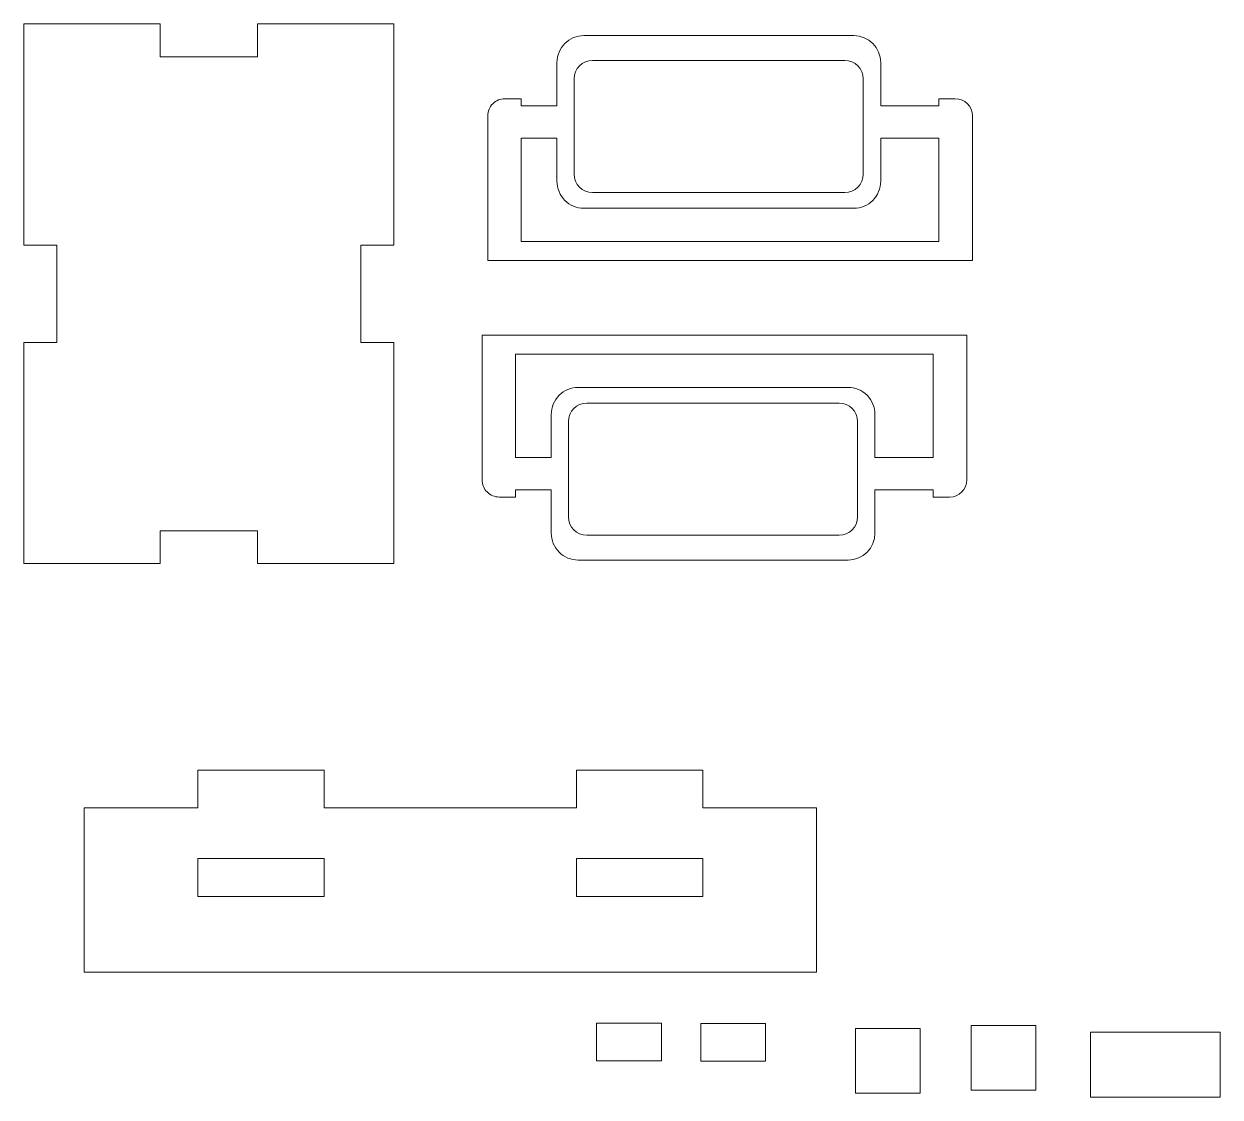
# Model space of a CAD drawing. Header units: centimetres. Extents: x -259 to 261, y 17 to 228.
# Drawn here: x -67.91 to -58.38, y 208.43 to 216.98 of the extents above; entities that cross this region are included whole.
import ezdxf

# ---------------------------------------------------------------- set-up
doc = ezdxf.new("R2010")
doc.units = ezdxf.units.CM
doc.header["$MEASUREMENT"] = 0
doc.layers.add('layer 1', color=7, linetype='Continuous')

msp = doc.modelspace()

# ---------------------------------------------------------------- linework, layer by layer
at = {"layer": 'layer 1', "color": 250, "lineweight": 9}
for points, knots in [([(-67.91033, 215.21671), (-67.91033, 215.21671), (-67.91033, 216.97971), (-67.91033, 216.97971), (-67.91033, 216.97971), (-67.91033, 216.97971), (-66.82326, 216.97971), (-66.82326, 216.97971), (-66.82326, 216.97971), (-66.82326, 216.97971), (-66.82326, 216.71741), (-66.82326, 216.71741), (-66.82326, 216.71741), (-66.82326, 216.71741), (-66.04926, 216.71741), (-66.04926, 216.71741), (-66.04926, 216.71741), (-66.04926, 216.71741), (-66.04926, 216.97971), (-66.04926, 216.97971), (-66.04926, 216.97971), (-66.04926, 216.97971), (-64.96219, 216.97971), (-64.96219, 216.97971), (-64.96219, 216.97971), (-64.96219, 216.97971), (-64.96219, 215.21671), (-64.96219, 215.21671), (-64.96219, 215.21671), (-64.96219, 215.21671), (-65.22449, 215.21671), (-65.22449, 215.21671), (-65.22449, 215.21671), (-65.22449, 215.21671), (-65.22449, 214.44271), (-65.22449, 214.44271), (-65.22449, 214.44271), (-65.22449, 214.44271), (-64.96219, 214.44271), (-64.96219, 214.44271), (-64.96219, 214.44271), (-64.96219, 214.44271), (-64.96219, 212.67971), (-64.96219, 212.67971), (-64.96219, 212.67971), (-64.96219, 212.67971), (-66.04926, 212.67971), (-66.04926, 212.67971), (-66.04926, 212.67971), (-66.04926, 212.67971), (-66.04926, 212.94201), (-66.04926, 212.94201), (-66.04926, 212.94201), (-66.04926, 212.94201), (-66.82326, 212.94201), (-66.82326, 212.94201), (-66.82326, 212.94201), (-66.82326, 212.94201), (-66.82326, 212.67971), (-66.82326, 212.67971), (-66.82326, 212.67971), (-66.82326, 212.67971), (-67.91033, 212.67971), (-67.91033, 212.67971), (-67.91033, 212.67971), (-67.91033, 212.67971), (-67.91033, 214.44271), (-67.91033, 214.44271), (-67.91033, 214.44271), (-67.91033, 214.44271), (-67.64803, 214.44271), (-67.64803, 214.44271), (-67.64803, 214.44271), (-67.64803, 214.44271), (-67.64803, 215.21671), (-67.64803, 215.21671), (-67.64803, 215.21671), (-67.64803, 215.21671), (-67.91033, 215.21671), (-67.91033, 215.21671)], [0, 0, 0, 0, 0.047619, 0.047619, 0.047619, 0.047619, 0.0952381, 0.0952381, 0.0952381, 0.0952381, 0.1428571, 0.1428571, 0.1428571, 0.1428571, 0.1904762, 0.1904762, 0.1904762, 0.1904762, 0.2380952, 0.2380952, 0.2380952, 0.2380952, 0.2857143, 0.2857143, 0.2857143, 0.2857143, 0.3333333, 0.3333333, 0.3333333, 0.3333333, 0.3809524, 0.3809524, 0.3809524, 0.3809524, 0.4285714, 0.4285714, 0.4285714, 0.4285714, 0.4761905, 0.4761905, 0.4761905, 0.4761905, 0.5238095, 0.5238095, 0.5238095, 0.5238095, 0.5714286, 0.5714286, 0.5714286, 0.5714286, 0.6190476, 0.6190476, 0.6190476, 0.6190476, 0.6666667, 0.6666667, 0.6666667, 0.6666667, 0.7142857, 0.7142857, 0.7142857, 0.7142857, 0.7619048, 0.7619048, 0.7619048, 0.7619048, 0.8095238, 0.8095238, 0.8095238, 0.8095238, 0.8571429, 0.8571429, 0.8571429, 0.8571429, 0.9047619, 0.9047619, 0.9047619, 0.9047619, 1, 1, 1, 1]), ([(-63.44706, 216.88675), (-63.50408, 216.88675), (-63.55877, 216.86411), (-63.59909, 216.82377), (-63.59909, 216.82377), (-63.63941, 216.78346), (-63.66206, 216.72878), (-63.66206, 216.67175)], [0, 0, 0, 0, 0.3333333, 0.3333333, 0.3333333, 0.3333333, 1, 1, 1, 1]), ([(-64.07614, 216.38424), (-64.11264, 216.38424), (-64.14764, 216.36974), (-64.17344, 216.34393), (-64.17344, 216.34393), (-64.19925, 216.31813), (-64.21374, 216.28313), (-64.21374, 216.24664)], [0, 0, 0, 0, 0.3333333, 0.3333333, 0.3333333, 0.3333333, 1, 1, 1, 1]), ([(-63.66206, 215.72575), (-63.66206, 215.66873), (-63.63941, 215.61404), (-63.59909, 215.57372), (-63.59909, 215.57372), (-63.55877, 215.5334), (-63.50408, 215.51076), (-63.44706, 215.51076)], [0, 0, 0, 0, 0.3333333, 0.3333333, 0.3333333, 0.3333333, 1, 1, 1, 1]), ([(-61.29706, 215.51076), (-61.24004, 215.51076), (-61.18535, 215.5334), (-61.14503, 215.57372), (-61.14503, 215.57372), (-61.10471, 215.61404), (-61.08206, 215.66873), (-61.08206, 215.72575)], [0, 0, 0, 0, 0.3333333, 0.3333333, 0.3333333, 0.3333333, 1, 1, 1, 1]), ([(-63.70757, 213.8688), (-63.70757, 213.92584), (-63.68492, 213.98052), (-63.6446, 214.02084), (-63.6446, 214.02084), (-63.60428, 214.06117), (-63.54959, 214.0838), (-63.49257, 214.0838)], [0, 0, 0, 0, 0.3333333, 0.3333333, 0.3333333, 0.3333333, 1, 1, 1, 1]), ([(-61.34257, 214.0838), (-61.28555, 214.0838), (-61.23086, 214.06117), (-61.19054, 214.02084), (-61.19054, 214.02084), (-61.15022, 213.98052), (-61.12757, 213.92584), (-61.12757, 213.8688)], [0, 0, 0, 0, 0.3333333, 0.3333333, 0.3333333, 0.3333333, 1, 1, 1, 1]), ([(-64.12165, 213.21033), (-64.15815, 213.21033), (-64.19315, 213.22482), (-64.21895, 213.25064), (-64.21895, 213.25064), (-64.24476, 213.27644), (-64.25925, 213.31144), (-64.25925, 213.34792)], [0, 0, 0, 0, 0.3333333, 0.3333333, 0.3333333, 0.3333333, 1, 1, 1, 1]), ([(-63.49257, 212.70781), (-63.54959, 212.70781), (-63.60428, 212.73046), (-63.6446, 212.77079), (-63.6446, 212.77079), (-63.68492, 212.81111), (-63.70757, 212.86579), (-63.70757, 212.9228)], [0, 0, 0, 0, 0.3333333, 0.3333333, 0.3333333, 0.3333333, 1, 1, 1, 1]), ([(-65.51846, 210.73329), (-65.51846, 210.73329), (-65.51846, 211.03515), (-65.51846, 211.03515), (-65.51846, 211.03515), (-65.51846, 211.03515), (-66.52466, 211.03515), (-66.52466, 211.03515), (-66.52466, 211.03515), (-66.52466, 211.03515), (-66.52466, 210.73329), (-66.52466, 210.73329), (-66.52466, 210.73329), (-66.52466, 210.73329), (-67.43024, 210.73329), (-67.43024, 210.73329), (-67.43024, 210.73329), (-67.43024, 210.73329), (-67.43024, 209.42523), (-67.43024, 209.42523), (-67.43024, 209.42523), (-67.43024, 209.42523), (-61.59428, 209.42523), (-61.59428, 209.42523), (-61.59428, 209.42523), (-61.59428, 209.42523), (-61.59428, 210.73329), (-61.59428, 210.73329), (-61.59428, 210.73329), (-61.59428, 210.73329), (-62.49986, 210.73329), (-62.49986, 210.73329), (-62.49986, 210.73329), (-62.49986, 210.73329), (-62.49986, 211.03515), (-62.49986, 211.03515), (-62.49986, 211.03515), (-62.49986, 211.03515), (-63.50606, 211.03515), (-63.50606, 211.03515), (-63.50606, 211.03515), (-63.50606, 211.03515), (-63.50606, 210.73329), (-63.50606, 210.73329), (-63.50606, 210.73329), (-63.50606, 210.73329), (-65.51846, 210.73329), (-65.51846, 210.73329)], [0, 0, 0, 0, 0.0769231, 0.0769231, 0.0769231, 0.0769231, 0.1538462, 0.1538462, 0.1538462, 0.1538462, 0.2307692, 0.2307692, 0.2307692, 0.2307692, 0.3076923, 0.3076923, 0.3076923, 0.3076923, 0.3846154, 0.3846154, 0.3846154, 0.3846154, 0.4615385, 0.4615385, 0.4615385, 0.4615385, 0.5384615, 0.5384615, 0.5384615, 0.5384615, 0.6153846, 0.6153846, 0.6153846, 0.6153846, 0.6923077, 0.6923077, 0.6923077, 0.6923077, 0.7692308, 0.7692308, 0.7692308, 0.7692308, 0.8461538, 0.8461538, 0.8461538, 0.8461538, 1, 1, 1, 1]), ([(-66.52466, 210.33081), (-66.52466, 210.33081), (-66.52466, 210.02895), (-66.52466, 210.02895), (-66.52466, 210.02895), (-66.52466, 210.02895), (-65.51846, 210.02895), (-65.51846, 210.02895), (-65.51846, 210.02895), (-65.51846, 210.02895), (-65.51846, 210.33081), (-65.51846, 210.33081), (-65.51846, 210.33081), (-65.51846, 210.33081), (-66.52466, 210.33081), (-66.52466, 210.33081)], [0, 0, 0, 0, 0.2, 0.2, 0.2, 0.2, 0.4, 0.4, 0.4, 0.4, 0.6, 0.6, 0.6, 0.6, 1, 1, 1, 1]), ([(-63.50606, 210.02895), (-63.50606, 210.02895), (-62.49986, 210.02895), (-62.49986, 210.02895), (-62.49986, 210.02895), (-62.49986, 210.02895), (-62.49986, 210.33081), (-62.49986, 210.33081), (-62.49986, 210.33081), (-62.49986, 210.33081), (-63.50606, 210.33081), (-63.50606, 210.33081), (-63.50606, 210.33081), (-63.50606, 210.33081), (-63.50606, 210.02895), (-63.50606, 210.02895)], [0, 0, 0, 0, 0.2, 0.2, 0.2, 0.2, 0.4, 0.4, 0.4, 0.4, 0.6, 0.6, 0.6, 0.6, 1, 1, 1, 1])]:
    msp.add_open_spline(points, degree=3, knots=knots, dxfattribs=at)
for points in [[(-61.29706, 216.88675), (-61.29706, 216.88675), (-63.44706, 216.88675), (-63.44706, 216.88675)], [(-61.08206, 216.67175), (-61.08206, 216.79049), (-61.17832, 216.88674), (-61.29706, 216.88675)], [(-63.66206, 216.67175), (-63.66206, 216.67175), (-63.66206, 216.32775), (-63.66206, 216.32775)], [(-61.08206, 216.32775), (-61.08206, 216.32775), (-61.08206, 216.67175), (-61.08206, 216.67175)], [(-63.94708, 216.38424), (-63.94708, 216.38424), (-64.07614, 216.38424), (-64.07614, 216.38424)], [(-63.94708, 216.32775), (-63.94708, 216.32775), (-63.94708, 216.38424), (-63.94708, 216.38424)], [(-63.94708, 216.32775), (-63.94708, 216.32775), (-63.66206, 216.32775), (-63.66206, 216.32775)], [(-61.08206, 216.32775), (-61.08206, 216.32775), (-60.61831, 216.32775), (-60.61831, 216.32775)], [(-60.61831, 216.38424), (-60.61831, 216.38424), (-60.48753, 216.38424), (-60.48753, 216.38424)], [(-60.61831, 216.32775), (-60.61831, 216.32775), (-60.61831, 216.38424), (-60.61831, 216.38424)], [(-60.34993, 216.24664), (-60.34993, 216.32263), (-60.41153, 216.38424), (-60.48753, 216.38424)], [(-64.21374, 216.24664), (-64.21374, 216.24664), (-64.21374, 215.09424), (-64.21374, 215.09424)], [(-60.34993, 216.24664), (-60.34993, 216.24664), (-60.34993, 215.09424), (-60.34993, 215.09424)], [(-63.66206, 216.06976), (-63.66206, 216.06976), (-63.94708, 216.06976), (-63.94708, 216.06976)], [(-63.94708, 215.24693), (-63.94708, 215.24693), (-63.94708, 216.06976), (-63.94708, 216.06976)], [(-63.66206, 216.06976), (-63.66206, 216.06976), (-63.66206, 215.72575), (-63.66206, 215.72575)], [(-61.08206, 215.72575), (-61.08206, 215.72575), (-61.08206, 216.06976), (-61.08206, 216.06976)], [(-60.61831, 216.06976), (-60.61831, 216.06976), (-61.08206, 216.06976), (-61.08206, 216.06976)], [(-60.61831, 215.24693), (-60.61831, 215.24693), (-60.61831, 216.06976), (-60.61831, 216.06976)], [(-63.44706, 215.51076), (-63.44706, 215.51076), (-61.29706, 215.51076), (-61.29706, 215.51076)], [(-60.61831, 215.24693), (-60.61831, 215.24693), (-63.94708, 215.24693), (-63.94708, 215.24693)], [(-60.34993, 215.09424), (-60.34993, 215.09424), (-64.21374, 215.09424), (-64.21374, 215.09424)], [(-64.25925, 213.34792), (-64.25925, 213.34792), (-64.25925, 214.50033), (-64.25925, 214.50033)], [(-60.39544, 214.50033), (-60.39544, 214.50033), (-64.25925, 214.50033), (-64.25925, 214.50033)], [(-60.39544, 213.34792), (-60.39544, 213.34792), (-60.39544, 214.50033), (-60.39544, 214.50033)], [(-63.99259, 214.34764), (-63.99259, 214.34764), (-63.99259, 213.5248), (-63.99259, 213.5248)], [(-60.66382, 214.34764), (-60.66382, 214.34764), (-63.99259, 214.34764), (-63.99259, 214.34764)], [(-60.66382, 214.34764), (-60.66382, 214.34764), (-60.66382, 213.5248), (-60.66382, 213.5248)], [(-63.49257, 214.0838), (-63.49257, 214.0838), (-61.34257, 214.0838), (-61.34257, 214.0838)], [(-63.70757, 213.5248), (-63.70757, 213.5248), (-63.70757, 213.8688), (-63.70757, 213.8688)], [(-61.12757, 213.8688), (-61.12757, 213.8688), (-61.12757, 213.5248), (-61.12757, 213.5248)], [(-63.70757, 213.5248), (-63.70757, 213.5248), (-63.99259, 213.5248), (-63.99259, 213.5248)], [(-60.66382, 213.5248), (-60.66382, 213.5248), (-61.12757, 213.5248), (-61.12757, 213.5248)], [(-60.39544, 213.34792), (-60.39544, 213.27193), (-60.45704, 213.21033), (-60.53304, 213.21033)], [(-63.99259, 213.26681), (-63.99259, 213.26681), (-63.70757, 213.26681), (-63.70757, 213.26681)], [(-63.99259, 213.26681), (-63.99259, 213.26681), (-63.99259, 213.21033), (-63.99259, 213.21033)], [(-63.70757, 212.9228), (-63.70757, 212.9228), (-63.70757, 213.26681), (-63.70757, 213.26681)], [(-61.12757, 213.26681), (-61.12757, 213.26681), (-60.66382, 213.26681), (-60.66382, 213.26681)], [(-61.12757, 213.26681), (-61.12757, 213.26681), (-61.12757, 212.9228), (-61.12757, 212.9228)], [(-60.66382, 213.26681), (-60.66382, 213.26681), (-60.66382, 213.21033), (-60.66382, 213.21033)], [(-63.99259, 213.21033), (-63.99259, 213.21033), (-64.12165, 213.21033), (-64.12165, 213.21033)], [(-60.66382, 213.21033), (-60.66382, 213.21033), (-60.53304, 213.21033), (-60.53304, 213.21033)], [(-61.12757, 212.9228), (-61.12757, 212.80406), (-61.22383, 212.70782), (-61.34257, 212.70781)], [(-61.34257, 212.70781), (-61.34257, 212.70781), (-63.49257, 212.70781), (-63.49257, 212.70781)]]:
    msp.add_open_spline(points, degree=3, dxfattribs=at)
at = {"layer": 'layer 1', "color": 2, "lineweight": 20}
for points in [[(-63.52548, 216.54243), (-63.52548, 216.62289), (-63.45965, 216.68873), (-63.37918, 216.68873)], [(-63.37918, 216.68873), (-63.37918, 216.68873), (-61.3679, 216.68873), (-61.3679, 216.68873)], [(-61.3679, 216.68873), (-61.28743, 216.68873), (-61.22161, 216.62289), (-61.22161, 216.54243)], [(-63.52548, 215.78263), (-63.52548, 215.78263), (-63.52548, 216.54243), (-63.52548, 216.54243)], [(-61.22161, 216.54243), (-61.22161, 216.54243), (-61.22161, 215.78263), (-61.22161, 215.78263)], [(-63.37918, 215.63634), (-63.45965, 215.63634), (-63.52548, 215.70217), (-63.52548, 215.78263)], [(-61.22161, 215.78263), (-61.22161, 215.70217), (-61.28743, 215.63634), (-61.3679, 215.63634)], [(-61.3679, 215.63634), (-61.3679, 215.63634), (-63.37918, 215.63634), (-63.37918, 215.63634)], [(-63.4247, 213.95823), (-63.50517, 213.95823), (-63.57099, 213.89239), (-63.57099, 213.81193)], [(-61.41341, 213.95823), (-61.41341, 213.95823), (-63.4247, 213.95823), (-63.4247, 213.95823)], [(-61.26712, 213.81193), (-61.26712, 213.89239), (-61.33294, 213.95823), (-61.41341, 213.95823)], [(-63.57099, 213.81193), (-63.57099, 213.81193), (-63.57099, 213.05213), (-63.57099, 213.05213)], [(-61.26712, 213.05213), (-61.26712, 213.05213), (-61.26712, 213.81193), (-61.26712, 213.81193)], [(-63.57099, 213.05213), (-63.57099, 212.97167), (-63.50517, 212.90584), (-63.4247, 212.90584)], [(-61.41341, 212.90584), (-61.33294, 212.90584), (-61.26712, 212.97167), (-61.26712, 213.05213)], [(-63.4247, 212.90584), (-63.4247, 212.90584), (-61.41341, 212.90584), (-61.41341, 212.90584)]]:
    msp.add_open_spline(points, degree=3, dxfattribs=at)
at = {"layer": 'layer 1', "color": 250, "lineweight": 18}
for points in [[(-62.83019, 209.01973), (-62.83019, 209.01973), (-62.83019, 208.71871), (-62.83019, 208.71871), (-62.83019, 208.71871), (-62.83019, 208.71871), (-63.34615, 208.71871), (-63.34615, 208.71871), (-63.34615, 208.71871), (-63.34615, 208.71871), (-63.34615, 209.01973), (-63.34615, 209.01973), (-63.34615, 209.01973), (-63.34615, 209.01973), (-62.83019, 209.01973), (-62.83019, 209.01973)], [(-62.51564, 209.0168), (-62.51564, 209.0168), (-61.99964, 209.0168), (-61.99964, 209.0168), (-61.99964, 209.0168), (-61.99964, 209.0168), (-61.99964, 208.71579), (-61.99964, 208.71579), (-61.99964, 208.71579), (-61.99964, 208.71579), (-62.51564, 208.71579), (-62.51564, 208.71579), (-62.51564, 208.71579), (-62.51564, 208.71579), (-62.51564, 209.0168), (-62.51564, 209.0168)], [(-61.28367, 208.97592), (-61.28367, 208.97592), (-60.76766, 208.97592), (-60.76766, 208.97592), (-60.76766, 208.97592), (-60.76766, 208.97592), (-60.76766, 208.45992), (-60.76766, 208.45992), (-60.76766, 208.45992), (-60.76766, 208.45992), (-61.28367, 208.45992), (-61.28367, 208.45992), (-61.28367, 208.45992), (-61.28367, 208.45992), (-61.28367, 208.97592), (-61.28367, 208.97592)], [(-60.36223, 209.0009), (-60.36223, 209.0009), (-59.84623, 209.0009), (-59.84623, 209.0009), (-59.84623, 209.0009), (-59.84623, 209.0009), (-59.84623, 208.4849), (-59.84623, 208.4849), (-59.84623, 208.4849), (-59.84623, 208.4849), (-60.36223, 208.4849), (-60.36223, 208.4849), (-60.36223, 208.4849), (-60.36223, 208.4849), (-60.36223, 209.0009), (-60.36223, 209.0009)], [(-59.40941, 208.42975), (-59.40941, 208.42975), (-59.40941, 208.94575), (-59.40941, 208.94575), (-59.40941, 208.94575), (-59.40941, 208.94575), (-58.37736, 208.94575), (-58.37736, 208.94575), (-58.37736, 208.94575), (-58.37736, 208.94575), (-58.37736, 208.42975), (-58.37736, 208.42975), (-58.37736, 208.42975), (-58.37736, 208.42975), (-59.40941, 208.42975), (-59.40941, 208.42975)]]:
    msp.add_open_spline(points, degree=3, knots=[0, 0, 0, 0, 0.2, 0.2, 0.2, 0.2, 0.4, 0.4, 0.4, 0.4, 0.6, 0.6, 0.6, 0.6, 1, 1, 1, 1], dxfattribs=at)

doc.saveas('drawing.dxf')
